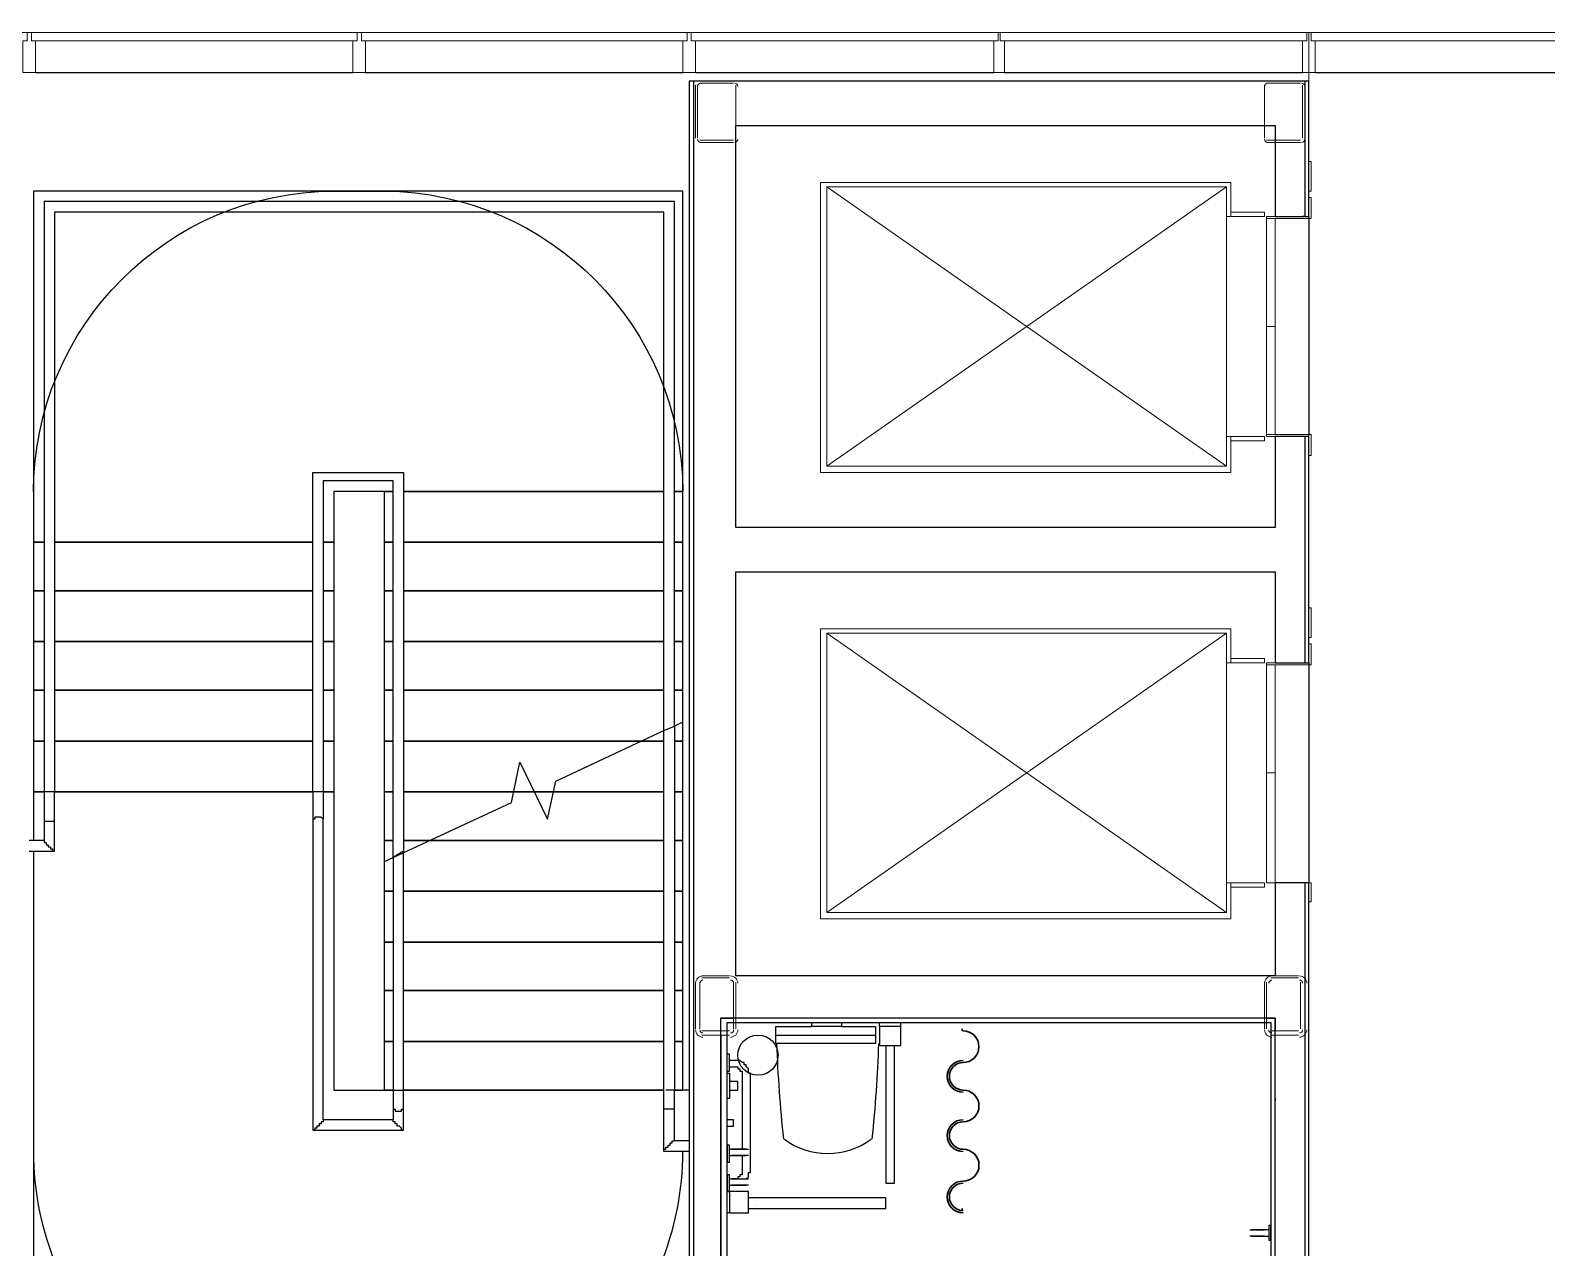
# Model space of a CAD drawing. Header units: metres. Extents: x 20.2 to 85.4, y 7.8 to 61.1.
# Drawn here: x 44.88 to 52.47, y 53.8 to 59.89 of the extents above; entities that cross this region are included whole.
import ezdxf

# ---------------------------------------------------------------- set-up
doc = ezdxf.new("R2010")
doc.units = ezdxf.units.M
for name, color, linetype in [('PDF_A-FLOR-HRAL', 7, 'Continuous'), ('PDF_A-G25 JA12-G-BLDEXIST', 7, 'Continuous'), ('PDF_A-GENM', 7, 'Continuous'), ('PDF_A-GLAZ-CWMG', 7, 'Continuous'), ('PDF_P-SANR-FIXT', 7, 'Continuous')]:
    doc.layers.add(name, color=color, linetype=linetype)
for name, color, linetype, true_color in [('PDF_A-GLAZ-CURT', 251, 'Continuous', 0x575757), ('PDF_A-Z9919-G-COL19', 9, 'Continuous', 0xc1c1c1), ('PDF_S-COLS', 41, 'Continuous', 0xffd9b0)]:
    doc.layers.add(name, color=color, linetype=linetype, true_color=true_color)

msp = doc.modelspace()

# ---------------------------------------------------------------- linework, layer by layer
at = {"layer": 'PDF_A-FLOR-HRAL', "lineweight": 25}
for points in [[(48.1808, 54.2845), (48.0538, 54.2845), (48.0538, 54.4962), (48.0538, 54.5915), (48.0538, 56.3908), (48.1067, 56.412), (48.1067, 57.7351), (48.1067, 59.037), (44.9525, 59.037), (44.9525, 57.4387), (44.9525, 56.0839), (44.9525, 55.9357), (44.9525, 55.8405), (44.8784, 55.8405)], [(48.0538, 56.3908), (48.0538, 57.7351), (48.0538, 58.9841), (45.0054, 58.9841), (45.0054, 57.4387), (45.0054, 56.0839), (44.9948, 56.0839), (44.9843, 56.0839), (44.9737, 56.0839), (44.9631, 56.0839), (44.9525, 56.0839)], [(46.3497, 56.0839), (46.3391, 56.0839), (46.3285, 56.0839), (46.3179, 56.0839), (46.3073, 56.0839), (46.2967, 56.0839), (46.2967, 57.4387), (46.2967, 57.6822), (46.7519, 57.6822), (46.7519, 55.7875), (46.6989, 55.7558), (46.6989, 54.5915), (46.7095, 54.5915), (46.7201, 54.5915), (46.7307, 54.5915), (46.7413, 54.5915), (46.7519, 54.5915), (46.7519, 55.7875)], [(46.6989, 55.7558), (46.6989, 57.6398), (46.3497, 57.6398), (46.3497, 57.4387), (46.3497, 56.0839), (46.3497, 55.9463), (46.3391, 55.9569), (46.3285, 55.9569), (46.3179, 55.9569), (46.3073, 55.9569), (46.3073, 55.9463), (46.2967, 55.9463)], [(48.1067, 56.412), (48.1067, 54.5915), (48.0961, 54.5915), (48.0855, 54.5915), (48.0749, 54.5915), (48.0644, 54.5915)], [(44.8784, 55.7875), (45.0054, 55.7875), (45.0054, 55.9357), (45.0054, 56.0839)], [(44.9525, 56.0839), (44.9525, 56.0839)], [(45.0054, 56.0839), (45.0054, 56.0839)], [(46.2967, 56.0839), (46.2967, 55.9463), (46.2967, 54.3904), (46.7519, 54.3904), (46.7413, 54.3904), (46.7413, 54.401), (46.7307, 54.4115), (46.7201, 54.4115), (46.7201, 54.4221), (46.7095, 54.4221), (46.7095, 54.4327), (46.6989, 54.4327), (46.6989, 54.4433), (46.3497, 54.4433), (46.3497, 55.9463)], [(46.3497, 56.0839), (46.3497, 56.0839)], [(45.0054, 55.9357), (44.9948, 55.9357), (44.9843, 55.9357), (44.9737, 55.9357), (44.9631, 55.9357), (44.9525, 55.9357)], [(44.9525, 55.8405), (44.9525, 55.8299), (44.9631, 55.8299), (44.9631, 55.8193), (44.9737, 55.8193), (44.9737, 55.8087), (44.9843, 55.8087), (44.9843, 55.7981), (44.9948, 55.7981), (44.9948, 55.7875), (45.0054, 55.7875)], [(46.6989, 54.5915), (46.6989, 54.4962), (46.6989, 54.4433)], [(46.7519, 54.3904), (46.7519, 54.4962), (46.7519, 54.5915)], [(48.0538, 54.5915), (48.0538, 54.5915)], [(48.1808, 54.3375), (48.1067, 54.3375), (48.1067, 54.4962), (48.1067, 54.5915)], [(46.6989, 54.4962), (46.7095, 54.4962), (46.7095, 54.4856), (46.7201, 54.4856), (46.7307, 54.4856), (46.7413, 54.4856), (46.7413, 54.4962), (46.7519, 54.4962)], [(48.1067, 54.4962), (48.0961, 54.4962), (48.0855, 54.4962), (48.0749, 54.4962), (48.0644, 54.4962), (48.0538, 54.4962)], [(46.3497, 54.4433), (46.3497, 54.4327), (46.3391, 54.4327), (46.3391, 54.4221), (46.3285, 54.4221), (46.3285, 54.4115), (46.3179, 54.4115), (46.3179, 54.401), (46.3073, 54.401), (46.3073, 54.3904), (46.2967, 54.3904)], [(48.0538, 54.2845), (48.0538, 54.2951), (48.0644, 54.2951), (48.0644, 54.3057), (48.0749, 54.3057), (48.0749, 54.3163), (48.0855, 54.3163), (48.0855, 54.3269), (48.0961, 54.3269), (48.0961, 54.3375), (48.1067, 54.3375)]]:
    msp.add_lwpolyline(points, dxfattribs=at)
at = {"layer": 'PDF_A-G25 JA12-G-BLDEXIST', "lineweight": 25}
for points in [[(48.202, 59.6403), (48.1808, 59.6403), (48.1808, 54.9302), (48.1808, 50.8551), (48.0749, 50.8551)], [(48.202, 59.6403), (48.202, 54.9514), (48.202, 54.9302), (48.202, 50.8551), (48.202, 50.834), (48.0749, 50.834)], [(51.2609, 59.6403), (48.202, 59.6403)], [(51.1127, 59.3333), (51.1127, 58.9629), (51.282, 58.9629), (51.282, 59.418), (51.282, 59.6403), (51.2609, 59.6403), (51.2397, 59.6403)], [(51.2609, 59.6403), (51.2609, 58.9629), (51.2503, 58.9629)], [(48.4136, 59.418), (51.0598, 59.418), (51.1127, 59.418), (51.1127, 58.9629)], [(51.1127, 55.163), (48.4136, 55.163), (48.4136, 57.1847), (51.1127, 57.1847), (51.1127, 56.7296), (51.282, 56.7296), (51.282, 57.8621), (51.1127, 57.8621), (51.1127, 57.407), (48.4136, 57.407), (48.4136, 59.418)], [(48.1808, 54.5915), (48.149, 54.5915), (48.1067, 54.5915), (48.149, 54.5915), (48.149, 54.8349), (48.149, 55.089), (48.149, 55.3324), (48.149, 55.5864), (48.149, 55.8405), (48.149, 56.0839), (48.149, 56.3379), (48.149, 56.4332), (48.149, 56.592), (48.149, 56.8354), (48.149, 57.0894), (48.149, 57.3329), (48.149, 57.5869), (48.1067, 57.5869), (48.149, 57.5869), (48.149, 59.0899), (44.8996, 59.0899), (44.8996, 57.3329), (44.9525, 57.3329), (44.8996, 57.3329), (44.8996, 57.0894), (44.8996, 56.8354), (44.8996, 56.592), (44.8996, 56.3379), (44.8996, 56.0839), (44.9525, 56.0839), (44.8996, 56.0839), (44.8996, 55.8405)], [(51.282, 58.9629), (51.282, 57.8727)], [(51.2609, 57.8621), (51.2609, 56.7296)], [(46.6566, 55.7346), (46.6566, 55.8405), (46.6566, 56.0839), (46.6566, 56.3379), (46.6566, 56.592), (46.6566, 56.8354), (46.6566, 57.0894), (46.6566, 57.3329), (46.6566, 57.5869), (46.6989, 57.5869), (46.6566, 57.5869), (46.4026, 57.5869), (46.4026, 57.3329), (46.4026, 57.0894), (46.4026, 56.8354), (46.4026, 56.592), (46.4026, 56.3379), (46.4026, 56.0839), (46.3497, 56.0839), (46.4026, 56.0839), (46.4026, 54.5915), (46.6566, 54.5915), (46.6566, 54.8349), (46.6566, 55.089), (46.6566, 55.3324), (46.6566, 55.5864), (46.6566, 55.7346), (47.2917, 56.031), (47.334, 56.2321), (47.4716, 55.9463), (47.514, 56.1368), (48.0538, 56.3908)], [(51.282, 56.7296), (51.282, 55.6288)], [(48.149, 56.4332), (48.1067, 56.412)], [(44.8996, 55.7875), (44.8996, 54.5915), (44.8996, 50.8551)], [(51.282, 50.3894), (51.282, 52.337), (51.282, 54.9302), (51.282, 55.163), (51.282, 55.6288), (51.1127, 55.6288), (51.1127, 55.163)], [(51.2609, 55.6288), (51.2609, 55.163), (51.2609, 55.1313)], [(51.2609, 55.6288), (51.2609, 52.337), (51.2609, 50.3894)], [(48.3396, 52.4005), (48.3396, 54.9302), (48.3396, 54.9514), (48.4031, 54.9514)], [(51.1127, 54.9514), (48.3396, 54.9514)], [(51.0704, 54.9514), (51.1127, 54.9514), (51.1127, 54.9302), (51.1127, 54.8878)], [(51.1127, 52.337), (51.1127, 54.9514)], [(48.3396, 54.8667), (48.3396, 52.4005), (48.3713, 52.4005), (48.5724, 52.4005)], [(48.3713, 52.4005), (48.3713, 54.9302), (48.4031, 54.9302)], [(48.3713, 54.9302), (51.0915, 54.9302)], [(48.3713, 54.3163), (48.3713, 54.8667)], [(51.0915, 54.9302), (51.0915, 52.4322), (49.5779, 52.4322)], [(51.0704, 54.9302), (51.0915, 54.9302), (51.0915, 54.8878)], [(51.0915, 54.8667), (51.0915, 53.9141)], [(51.1127, 54.5491), (51.1127, 54.5386)], [(48.5724, 52.4322), (48.3713, 52.4322), (48.3713, 54.0834)]]:
    msp.add_lwpolyline(points, dxfattribs=at)
for points in [[(44.8996, 57.5869, -0.412379), (46.4026, 59.0899), (46.6566, 59.0899, -0.4103), (48.149, 57.5869)], [(44.8996, 54.2845, 0.416426), (46.4026, 52.7921), (46.6566, 52.7921, 0.414362), (48.149, 54.2845)]]:
    msp.add_lwpolyline(points, format="xyb", dxfattribs=at)
for points in [[(48.0538, 57.5869), (46.7519, 57.5869)], [(45.0054, 57.3329), (46.2967, 57.3329)], [(46.3497, 57.3329), (46.4026, 57.3329)], [(46.6989, 57.3329), (46.6566, 57.3329)], [(48.0538, 57.3329), (46.7519, 57.3329)], [(48.149, 57.3329), (48.1067, 57.3329)], [(44.8996, 57.0894), (44.9525, 57.0894)], [(45.0054, 57.0894), (46.2967, 57.0894)], [(46.3497, 57.0894), (46.4026, 57.0894)], [(46.6989, 57.0894), (46.6566, 57.0894)], [(48.0538, 57.0894), (46.7519, 57.0894)], [(48.149, 57.0894), (48.1067, 57.0894)], [(44.8996, 56.8354), (44.9525, 56.8354)], [(45.0054, 56.8354), (46.2967, 56.8354)], [(46.3497, 56.8354), (46.4026, 56.8354)], [(46.6989, 56.8354), (46.6566, 56.8354)], [(48.0538, 56.8354), (46.7519, 56.8354)], [(48.149, 56.8354), (48.1067, 56.8354)], [(44.8996, 56.592), (44.9525, 56.592)], [(45.0054, 56.592), (46.2967, 56.592)], [(46.3497, 56.592), (46.4026, 56.592)], [(46.6989, 56.592), (46.6566, 56.592)], [(48.0538, 56.592), (46.7519, 56.592)], [(48.149, 56.592), (48.1067, 56.592)], [(44.8996, 56.3379), (44.9525, 56.3379)], [(45.0054, 56.3379), (46.2967, 56.3379)], [(46.3497, 56.3379), (46.4026, 56.3379)], [(46.6989, 56.3379), (46.6566, 56.3379)], [(47.9373, 56.3379), (46.7519, 56.3379)], [(48.0538, 56.3379), (47.9373, 56.3379)], [(48.149, 56.3379), (48.1067, 56.3379)], [(45.0054, 56.0839), (46.2967, 56.0839)], [(46.6989, 56.0839), (46.6566, 56.0839)], [(47.3023, 56.0839), (46.7519, 56.0839)], [(47.3975, 56.0839), (47.3023, 56.0839)], [(47.5034, 56.0839), (47.3975, 56.0839)], [(48.0538, 56.0839), (47.5034, 56.0839)], [(48.149, 56.0839), (48.1067, 56.0839)], [(46.6989, 55.8405), (46.6566, 55.8405)], [(46.8683, 55.8405), (46.7519, 55.8405)], [(48.0538, 55.8405), (46.8683, 55.8405)], [(48.149, 55.8405), (48.1067, 55.8405)], [(46.6989, 55.5864), (46.6566, 55.5864)], [(48.0538, 55.5864), (46.7519, 55.5864)], [(48.149, 55.5864), (48.1067, 55.5864)], [(46.6989, 55.3324), (46.6566, 55.3324)], [(48.0538, 55.3324), (46.7519, 55.3324)], [(48.149, 55.3324), (48.1067, 55.3324)], [(46.6989, 55.089), (46.6566, 55.089)], [(48.0538, 55.089), (46.7519, 55.089)], [(48.149, 55.089), (48.1067, 55.089)], [(46.6989, 54.8349), (46.6566, 54.8349)], [(48.0538, 54.8349), (46.7519, 54.8349)], [(48.149, 54.8349), (48.1067, 54.8349)], [(46.6989, 54.5915), (46.6566, 54.5915)], [(48.0538, 54.5915), (46.7519, 54.5915)]]:
    msp.add_lwpolyline(points, close=True, dxfattribs=at)
msp.add_circle((48.5248, 54.7661), 0.1006, dxfattribs=at)
at = {"layer": 'PDF_A-GENM', "color": 204, "lineweight": 13, "true_color": 0x7f009f}
for points in [[(51.282, 59.2381), (51.2926, 59.2381), (51.2926, 59.0899), (51.282, 59.0899)], [(50.8904, 58.9629), (50.8904, 59.1322), (48.837, 59.1322), (48.837, 57.6822), (50.8904, 57.6822), (50.8904, 57.8621)], [(48.8688, 59.1111), (50.8693, 57.7139)], [(48.8688, 57.7139), (48.8688, 59.1111), (50.8693, 59.1111), (48.8688, 57.7139), (50.8693, 57.7139), (50.8693, 59.1111)], [(50.8693, 58.9629), (51.0598, 58.9629), (51.0598, 58.9841), (50.8904, 58.9841)], [(51.0704, 58.9629), (51.0704, 58.9629)], [(51.0704, 58.9629), (51.0704, 58.4125), (51.1127, 58.4125), (51.1127, 57.8727)], [(51.0704, 57.8621), (51.0704, 58.4125), (51.1127, 58.4125), (51.1127, 58.9523)], [(50.8693, 57.8621), (51.0598, 57.8621), (51.0598, 57.8409), (50.8904, 57.8409)], [(51.0704, 57.8621), (51.0704, 57.8621)], [(51.282, 57.0048), (51.2926, 57.0048), (51.2926, 56.8566), (51.282, 56.8566)], [(50.8904, 56.7296), (50.8904, 56.8989), (48.837, 56.8989), (48.837, 55.4488), (50.8904, 55.4488), (50.8904, 55.6288)], [(48.8688, 56.8777), (50.8693, 55.4806)], [(48.8688, 55.4806), (48.8688, 56.8777), (50.8693, 56.8777), (48.8688, 55.4806), (50.8693, 55.4806), (50.8693, 56.8777)], [(50.8693, 56.7296), (51.0598, 56.7296), (51.0598, 56.7507), (50.8904, 56.7507)], [(51.0704, 56.7296), (51.0704, 56.7296)], [(51.0704, 56.7296), (51.0704, 56.1792), (51.1127, 56.1792), (51.1127, 55.6288)], [(51.0704, 55.6288), (51.0704, 56.1792), (51.1127, 56.1792), (51.1127, 56.719)], [(50.8693, 55.6288), (51.0598, 55.6288), (51.0598, 55.6076), (50.8904, 55.6076)], [(51.0704, 55.6288), (51.0704, 55.6288)]]:
    msp.add_lwpolyline(points, dxfattribs=at)
for points in [[(51.282, 59.0582), (51.282, 58.9629), (51.0704, 58.9629), (51.0704, 58.9523), (51.2926, 58.9523), (51.2926, 59.0582)], [(51.282, 57.7668), (51.2926, 57.7668), (51.2926, 57.8727), (51.0704, 57.8727), (51.0704, 57.8621), (51.282, 57.8621)], [(51.282, 56.8248), (51.282, 56.7296), (51.0704, 56.7296), (51.0704, 56.719), (51.2926, 56.719), (51.2926, 56.8248)], [(51.282, 55.5335), (51.2926, 55.5335), (51.2926, 55.6288), (51.0704, 55.6288), (51.282, 55.6288)]]:
    msp.add_lwpolyline(points, close=True, dxfattribs=at)
at = {"layer": 'PDF_A-GENM', "lineweight": 25}
for points in [[(48.9429, 54.909), (49.1122, 54.909), (49.1122, 54.8667), (49.1122, 54.8243), (48.6147, 54.8243), (48.6147, 54.8667), (48.6147, 54.909), (48.7947, 54.909), (48.7947, 54.9302)], [(48.6147, 54.8667), (49.1122, 54.8667)], [(48.9429, 54.9302), (48.9429, 54.909), (48.7947, 54.909)], [(48.3713, 54.6762), (48.3819, 54.6762), (48.3819, 54.5491), (48.3713, 54.5491)], [(48.3819, 54.5915), (48.4242, 54.5915), (48.4242, 54.6338), (48.3819, 54.6338)], [(48.3713, 54.4539), (48.3713, 54.4539)], [(48.3713, 54.401), (48.3713, 54.4539)], [(48.3713, 54.4115), (48.4031, 54.4115), (48.4031, 54.4433), (48.3713, 54.4433)]]:
    msp.add_lwpolyline(points, dxfattribs=at)
at = {"layer": 'PDF_A-GENM', "color": 230, "lineweight": 30, "true_color": 0xfe005f}
for points in [[(49.5515, 54.7291, 0.999992), (49.5515, 54.8878, -0.999992), (49.5515, 54.7291, 0.999998), (49.5515, 54.5915)], [(49.5515, 53.9776, -0.999992), (49.5515, 54.1363, 0.999992), (49.5515, 54.2951, -0.999998), (49.5515, 54.4327, 0.999992), (49.5515, 54.5915, -0.999992), (49.5515, 54.4327)]]:
    msp.add_lwpolyline(points, format="xyb", dxfattribs=at)
for points in [[(49.5462, 54.8984), (49.5462, 54.8878)], [(49.5462, 53.9882), (49.5462, 53.9987)]]:
    msp.add_lwpolyline(points, dxfattribs=at)
at = {"layer": 'PDF_A-GENM', "lineweight": 25}
msp.add_lwpolyline([(48.6574, 54.3452, 0.160139), (48.8741, 54.2739, 0.160139), (49.0907, 54.3452)], format="xyb", dxfattribs=at)
for centre, start, end in [((55.1529, 55.0414), 181.89551, 186.10187), ((42.5953, 55.0414), 353.89813, 358.10449)]:
    msp.add_arc(centre, 6.5381, start, end, dxfattribs=at)
at = {"layer": 'PDF_A-GENM', "color": 230, "lineweight": 30, "true_color": 0xfe005f}
for centre, radius, start, end in [((49.5515, 54.6603), 0.0794, 90.00045, 269.99955), ((49.5515, 54.3639), 0.0794, 90.00045, 269.99955), ((49.5515, 54.2157), 0.0794, 270.00045, 89.99955), ((49.5515, 54.057), 0.0688, 90.00012, 269.99988)]:
    msp.add_arc(centre, radius, start, end, dxfattribs=at)
at = {"layer": 'PDF_A-GLAZ-CURT', "lineweight": 13}
for points in [[(46.519, 59.8837), (44.889, 59.8837), (44.889, 59.8414), (46.519, 59.8414)], [(48.1702, 59.8837), (46.5402, 59.8837), (46.5402, 59.8414), (48.1702, 59.8414)], [(49.7261, 59.8837), (48.1914, 59.8837), (48.1914, 59.8414), (49.7261, 59.8414)], [(51.2715, 59.8837), (49.7367, 59.8837), (49.7367, 59.8414), (51.2715, 59.8414)], [(53.1767, 59.8837), (51.2926, 59.8837), (51.2926, 59.8414), (53.1767, 59.8414)]]:
    msp.add_lwpolyline(points, close=True, dxfattribs=at)
at = {"layer": 'PDF_A-GLAZ-CWMG', "color": 251, "lineweight": 13, "true_color": 0x575757}
for points in [[(44.8467, 59.8414), (44.8467, 59.6826), (44.9102, 59.6826), (44.9102, 59.8414), (44.889, 59.8414), (44.889, 59.8837), (44.8678, 59.8837), (44.8678, 59.8414)], [(46.4978, 59.8414), (46.4978, 59.6826), (46.5613, 59.6826), (46.5613, 59.8414), (46.5402, 59.8414), (46.5402, 59.8837), (46.519, 59.8837), (46.519, 59.8414)], [(48.149, 59.8414), (48.149, 59.6826), (48.2125, 59.6826), (48.2125, 59.8414), (48.1914, 59.8414), (48.1914, 59.8837), (48.1702, 59.8837), (48.1702, 59.8414)], [(49.705, 59.8414), (49.705, 59.6826), (49.7579, 59.6826), (49.7579, 59.8414), (49.7367, 59.8414), (49.7367, 59.8837), (49.7261, 59.8837), (49.7261, 59.8414)], [(51.2503, 59.8414), (51.2503, 59.6826), (51.3138, 59.6826), (51.3138, 59.8414), (51.2926, 59.8414), (51.2926, 59.8837), (51.2715, 59.8837), (51.2715, 59.8414)]]:
    msp.add_lwpolyline(points, close=True, dxfattribs=at)
at = {"layer": 'PDF_A-GLAZ-CWMG', "lineweight": 25}
for points in [[(44.9102, 59.6826), (46.4978, 59.6826)], [(46.5613, 59.6826), (48.149, 59.6826)], [(48.2125, 59.6826), (49.705, 59.6826)], [(49.7579, 59.6826), (51.2503, 59.6826)], [(51.3138, 59.6826), (53.1555, 59.6826)]]:
    msp.add_lwpolyline(points, dxfattribs=at)
at = {"layer": 'PDF_A-Z9919-G-COL19', "lineweight": 0}
msp.add_lwpolyline([(39.5121, 58.7406), (39.7449, 58.7406), (39.7449, 48.8652), (39.258, 48.8652), (39.258, 47.2352), (51.282, 47.2352), (51.282, 59.8837), (40.8563, 59.8837), (40.8563, 59.8943), (39.5121, 59.8943)], close=True, dxfattribs=at)
msp.add_lwpolyline([(51.282, 59.8837), (51.282, 59.8837)], dxfattribs=at)
at = {"layer": 'PDF_P-SANR-FIXT', "lineweight": 25}
for points in [[(49.1334, 54.909), (49.1334, 54.9302)], [(49.1651, 54.909), (49.1651, 54.909)], [(49.2075, 54.909), (49.2075, 54.909)], [(49.2392, 54.909), (49.2392, 54.9302)], [(49.1651, 54.8138), (49.1651, 54.1258), (49.1757, 54.1258), (49.1863, 54.1258), (49.1969, 54.1258), (49.2075, 54.1258), (49.2075, 54.8138)], [(48.3713, 54.6867), (48.3819, 54.6867), (48.3819, 54.7714), (48.3713, 54.7714)], [(48.3819, 54.1469), (48.3925, 54.1469), (48.4031, 54.1469), (48.4136, 54.1469), (48.4242, 54.1469), (48.4348, 54.1469), (48.4454, 54.1469), (48.456, 54.1469), (48.4666, 54.1469), (48.4771, 54.1575), (48.4771, 54.1681), (48.4771, 54.1787), (48.4877, 54.1787), (48.4877, 54.1893), (48.4877, 54.1999), (48.4877, 54.655), (48.4877, 54.6656), (48.4877, 54.6762), (48.4771, 54.6762), (48.4771, 54.6867), (48.4771, 54.6973), (48.4666, 54.7079), (48.4666, 54.7185), (48.456, 54.7185), (48.456, 54.7291), (48.4454, 54.7291), (48.4348, 54.7397), (48.4242, 54.7397), (48.4136, 54.7397), (48.4031, 54.7397), (48.3925, 54.7397), (48.3819, 54.7397)], [(49.1757, 54.782), (49.1757, 54.782)], [(49.1969, 54.782), (49.1969, 54.782)], [(48.3819, 54.7079), (48.3925, 54.7079), (48.4031, 54.7079), (48.4136, 54.7079), (48.4242, 54.7079), (48.4242, 54.6973), (48.4348, 54.6973), (48.4348, 54.6867), (48.4454, 54.6867), (48.4454, 54.6762), (48.4454, 54.6656), (48.4454, 54.655), (48.4454, 54.2951)], [(48.3925, 54.2951), (48.3819, 54.2951)], [(48.3819, 54.2634), (48.3925, 54.2634)], [(48.4666, 54.2951), (48.456, 54.2951), (48.4454, 54.2951), (48.4348, 54.2951), (48.4242, 54.2951), (48.4136, 54.2951), (48.4031, 54.2951), (48.3925, 54.2951), (48.4031, 54.2951), (48.4136, 54.2951), (48.4242, 54.2951), (48.4348, 54.2951), (48.4454, 54.2951), (48.456, 54.2951), (48.4666, 54.2951), (48.4771, 54.2951)], [(48.4454, 54.2634), (48.4454, 54.1999), (48.4454, 54.1893), (48.4454, 54.1787), (48.4454, 54.1681), (48.4348, 54.1681), (48.4348, 54.1575), (48.4242, 54.1575), (48.4242, 54.1469), (48.4136, 54.1469), (48.4031, 54.1469), (48.3925, 54.1469), (48.4031, 54.1469), (48.4136, 54.1469), (48.4242, 54.1469), (48.4348, 54.1469), (48.4454, 54.1469), (48.456, 54.1469), (48.4666, 54.1469), (48.4771, 54.1469)], [(48.4771, 54.2634), (48.4666, 54.2634), (48.456, 54.2634), (48.4454, 54.2634), (48.4348, 54.2634), (48.4242, 54.2634), (48.4136, 54.2634), (48.4031, 54.2634), (48.3925, 54.2634), (48.4031, 54.2634), (48.4136, 54.2634), (48.4242, 54.2634), (48.4348, 54.2634), (48.4454, 54.2634), (48.456, 54.2634), (48.4666, 54.2634)], [(48.3819, 54.0834), (48.3713, 54.0834), (48.3819, 54.0834), (48.3819, 54.1258), (48.3819, 54.1681), (48.3713, 54.1681), (48.3713, 54.1258), (48.3713, 54.0834)], [(48.3819, 54.1152), (48.3925, 54.1152)], [(48.4771, 54.1152), (48.4666, 54.1152), (48.456, 54.1152), (48.4454, 54.1152), (48.4348, 54.1152), (48.4242, 54.1152), (48.4136, 54.1152), (48.4031, 54.1152), (48.3925, 54.1152), (48.4031, 54.1152), (48.4136, 54.1152), (48.4242, 54.1152), (48.4348, 54.1152), (48.4454, 54.1152), (48.456, 54.1152), (48.4666, 54.1152)], [(48.3819, 54.0517), (48.3819, 54.0517)], [(48.4771, 53.9987), (49.1651, 53.9987), (49.1651, 54.0093), (49.1651, 54.0199), (49.1651, 54.0305), (49.1651, 54.0411), (49.1651, 54.0517), (48.4771, 54.0517)], [(48.5195, 54.0411), (48.5195, 54.0411)], [(48.3819, 53.9776), (48.3713, 53.9776)], [(48.3819, 53.9987), (48.3819, 53.9987)], [(48.5195, 54.0199), (48.5195, 54.0199)], [(50.9857, 53.8929), (50.9963, 53.8929), (51.0069, 53.8929), (51.0174, 53.8929), (51.028, 53.8929), (51.0386, 53.8929), (51.0492, 53.8929), (51.0598, 53.8929)], [(51.0809, 53.8929), (51.0598, 53.8929), (51.0492, 53.8929), (51.0386, 53.8929), (51.028, 53.8929), (51.0174, 53.8929), (51.0069, 53.8929), (50.9963, 53.8929)], [(51.0598, 53.8611), (51.0492, 53.8611), (51.0386, 53.8611), (51.028, 53.8611), (51.0174, 53.8611), (51.0069, 53.8611), (50.9963, 53.8611), (50.9857, 53.8611)], [(50.9963, 53.8611), (51.0069, 53.8611), (51.0174, 53.8611), (51.028, 53.8611), (51.0386, 53.8611), (51.0492, 53.8611), (51.0598, 53.8611), (51.0809, 53.8611)]]:
    msp.add_lwpolyline(points, dxfattribs=at)
for points in [[(49.2392, 54.909), (49.1334, 54.909), (49.1334, 54.8667), (49.1334, 54.8138), (49.2392, 54.8138), (49.2392, 54.8667)], [(48.3713, 54.3163), (48.3713, 54.2739), (48.3713, 54.2316), (48.3819, 54.2316), (48.3819, 54.2739), (48.3819, 54.3163)], [(48.3819, 54.0834), (48.3819, 53.9776), (48.4348, 53.9776), (48.4771, 53.9776), (48.4771, 54.0834), (48.4348, 54.0834)], [(51.0915, 53.84), (51.0915, 53.8823), (51.0915, 53.9141), (51.0809, 53.9141), (51.0809, 53.8823), (51.0809, 53.84)]]:
    msp.add_lwpolyline(points, close=True, dxfattribs=at)
at = {"layer": 'PDF_S-COLS', "lineweight": 13}
for points in [[(48.2125, 59.6191), (48.2125, 59.3545)], [(48.2231, 59.3545), (48.2231, 59.6191)], [(48.4031, 59.6403), (48.2337, 59.6403)], [(48.2337, 59.6297), (48.4031, 59.6297)], [(48.2337, 59.6191), (48.2337, 59.6191)], [(48.4031, 59.6191), (48.4031, 59.6191)], [(51.2397, 59.6403), (51.0704, 59.6403)], [(51.0704, 59.6297), (51.2397, 59.6297)], [(51.0704, 59.6191), (51.0704, 59.6191)], [(51.2397, 59.6191), (51.2397, 59.6191)], [(51.2503, 59.6191), (51.2503, 59.3545)], [(51.2609, 59.3545), (51.2609, 59.6191)], [(48.2337, 59.3545), (48.2337, 59.3545)], [(48.4031, 59.3439), (48.2337, 59.3439)], [(48.4031, 59.3545), (48.4031, 59.3545)], [(51.0704, 59.3545), (51.0704, 59.3545)], [(51.2397, 59.3439), (51.0704, 59.3439)], [(51.2397, 59.3545), (51.2397, 59.3545)], [(48.2337, 59.3333), (48.4031, 59.3333)], [(51.0704, 59.3333), (51.2397, 59.3333)], [(48.2125, 55.1313), (48.2125, 54.8984)], [(48.2337, 54.8984), (48.2337, 55.1313)], [(48.3819, 55.163), (48.2443, 55.163)], [(48.2443, 55.1525), (48.3819, 55.1525)], [(48.4031, 55.1313), (48.4031, 54.8984)], [(48.4136, 54.8984), (48.4136, 55.1313)], [(51.0598, 55.1313), (51.0598, 54.8984)], [(51.0704, 54.8984), (51.0704, 55.1313)], [(51.2291, 55.163), (51.0915, 55.163)], [(51.0915, 55.1525), (51.2291, 55.1525)], [(51.2397, 55.1313), (51.2397, 54.8984)], [(51.2609, 54.8984), (51.2609, 55.1313)], [(48.3819, 54.8878), (48.2443, 54.8878)], [(48.2443, 54.8667), (48.3819, 54.8667)], [(51.2291, 54.8878), (51.0915, 54.8878)], [(51.0915, 54.8667), (51.2291, 54.8667)]]:
    msp.add_lwpolyline(points, dxfattribs=at)
for points in [[(48.4136, 59.6191), (48.4136, 59.3545)], [(51.0598, 59.3545), (51.0598, 59.6191)]]:
    msp.add_lwpolyline(points, close=True, dxfattribs=at)
for centre, radius, start, end in [((48.239, 59.6138), 0.0159, 89.99986, 180.00014), ((48.4083, 59.6138), 0.0159, 359.99986, 90.00014), ((51.0757, 59.6138), 0.0159, 89.99986, 180.00014), ((51.245, 59.6138), 0.0159, 359.99986, 90.00014), ((48.239, 59.3492), 0.0159, 179.99986, 270.00014), ((48.4083, 59.3492), 0.0159, 269.99986, 0.00014), ((51.0757, 59.3492), 0.0159, 179.99986, 270.00014), ((51.245, 59.3492), 0.0159, 269.99986, 0.00014), ((48.2496, 55.126), 0.037, 89.99993, 180.00007), ((48.2496, 55.126), 0.0159, 89.99986, 180.00014), ((48.3872, 55.126), 0.037, 359.99993, 90.00007), ((48.3872, 55.126), 0.0159, 359.99986, 90.00014), ((51.0968, 55.126), 0.037, 89.99993, 180.00007), ((51.0968, 55.126), 0.0159, 89.99986, 180.00014), ((51.2344, 55.126), 0.037, 359.99993, 90.00007), ((51.2344, 55.126), 0.0159, 359.99986, 90.00014), ((48.2496, 54.8931), 0.037, 179.99993, 270.00007), ((48.2496, 54.8931), 0.0159, 179.99986, 270.00014), ((48.3872, 54.8931), 0.037, 269.99993, 0.00007), ((48.3872, 54.8931), 0.0159, 269.99986, 0.00014), ((51.0968, 54.8931), 0.037, 179.99993, 270.00007), ((51.0968, 54.8931), 0.0159, 179.99986, 270.00014), ((51.2344, 54.8931), 0.037, 269.99993, 0.00007), ((51.2344, 54.8931), 0.0159, 269.99986, 0.00014)]:
    msp.add_arc(centre, radius, start, end, dxfattribs=at)

doc.saveas('drawing.dxf')
